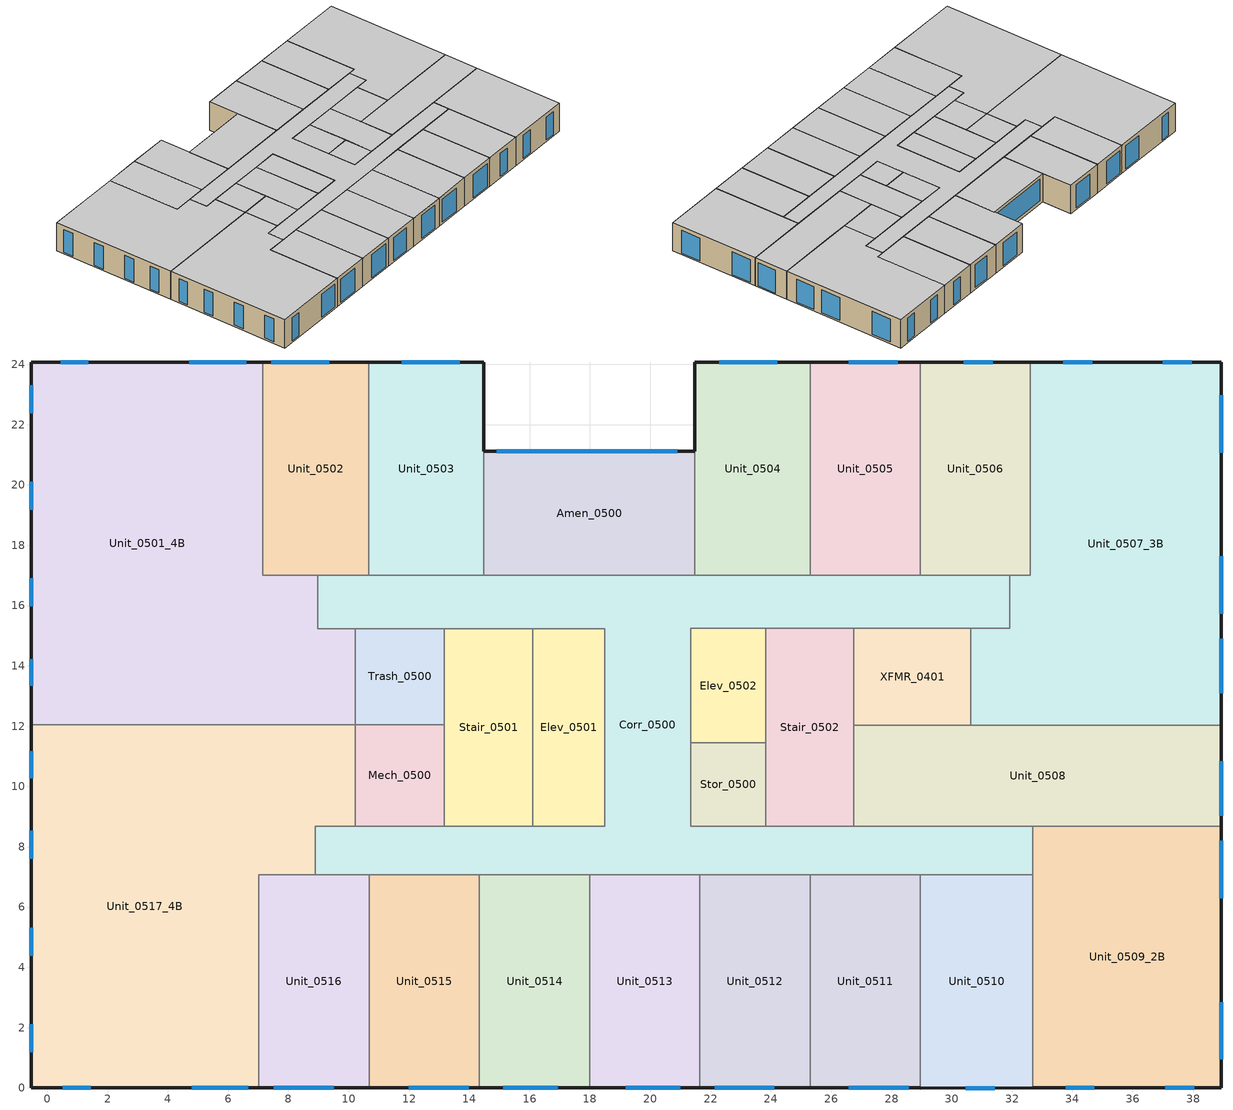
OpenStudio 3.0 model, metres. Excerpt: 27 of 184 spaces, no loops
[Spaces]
Stair_0502
 floor adiabatic (Interior Floor): 26.75,15.25 26.75,8.69 23.83,8.69 23.83,15.25 z14.35
 wall to Stor_0500: 23.83,11.44 23.83,8.69 z14.35:17.3
 wall to Elev_0502: 23.83,15.25 23.83,11.44 z14.35:17.3
 wall to Corr_0500: 26.75,15.25 23.83,15.25 / 23.83,8.69 26.75,8.69 z14.35:17.3
 wall to XFMR_0401: 26.75,12.03 26.75,15.25 z14.35:17.3
 wall to Unit_0508: 26.75,8.69 26.75,11.48 26.75,12.03 z14.35:17.3
 ceiling adiabatic (Interior Ceiling): 26.75,8.69 26.75,15.25 23.83,15.25 23.83,8.69 z17.3
Unit_0513
 floor adiabatic (Interior Floor): 18,7.07 21.64,7.07 21.64,0 18,0 z14.35
 wall outside: 18,0 21.64,0 z14.35:17.3
 wall to Unit_0514: 18,7.07 18,0 z14.35:17.3
 wall to Corr_0500: 21.64,7.07 18,7.07 z14.35:17.3
 wall to Unit_0512: 21.64,0 21.64,7.07 z14.35:17.3
 window: 19.19,0 20.99,0 z14.52:16.9
 ceiling adiabatic (Interior Ceiling): 21.64,0 21.64,7.07 18,7.07 18,0 z17.3
Elev_0502
 floor adiabatic (Interior Floor): 23.83,15.25 23.83,11.44 21.34,11.44 21.34,15.25 z14.35
 wall to Stor_0500: 21.34,11.44 23.83,11.44 z14.35:17.3
 wall to Corr_0500: 23.83,15.25 21.34,15.25 21.34,11.44 z14.35:17.3
 ceiling adiabatic (Interior Ceiling): 23.83,11.44 23.83,15.25 21.34,15.25 21.34,11.44 z17.3
Corr_0500
 floor adiabatic (Interior Floor): 31.92,17.01 31.92,15.25 21.34,15.25 21.34,8.69 32.69,8.69 32.69,7.07 8.88,7.07 8.88,8.69 18.48,8.69 18.48,15.24 8.97,15.24 8.97,17.01 z14.35
 wall to Unit_0509_2B: 32.69,7.07 32.69,8.69 z14.35:17.3
 wall to Unit_0510: 28.96,7.07 32.69,7.07 z14.35:17.3
 wall to Unit_0511: 25.3,7.07 28.96,7.07 z14.35:17.3
 wall to Unit_0512: 21.64,7.07 25.3,7.07 z14.35:17.3
 wall to Unit_0514: 14.33,7.07 18,7.07 z14.35:17.3
 wall to Unit_0515: 10.68,7.07 14.33,7.07 z14.35:17.3
 wall to Unit_0516: 8.88,7.07 10.68,7.07 z14.35:17.3
 wall to Unit_0517_4B: 10.21,8.69 8.88,8.69 8.88,7.07 z14.35:17.3
 wall to Mech_0500: 13.17,8.69 10.21,8.69 z14.35:17.3
 wall to Stair_0501: 16.1,8.69 13.17,8.69 / 13.17,15.24 16.1,15.24 z14.35:17.3
 wall to Elev_0501: 16.1,15.24 18.48,15.24 18.48,8.69 16.1,8.69 z14.35:17.3
 wall to Trash_0500: 10.21,15.24 13.17,15.24 z14.35:17.3
 wall to Unit_0501_4B: 8.97,17.01 8.97,15.24 10.21,15.24 z14.35:17.3
 wall to Unit_0502: 10.66,17.01 8.97,17.01 z14.35:17.3
 wall to Unit_0503: 14.48,17.01 10.66,17.01 z14.35:17.3
 wall to Amen_0500: 21.48,17.01 14.48,17.01 z14.35:17.3
 wall to Unit_0504: 25.31,17.01 21.48,17.01 z14.35:17.3
 wall to Unit_0505: 28.96,17.01 25.31,17.01 z14.35:17.3
 wall to Unit_0506: 31.92,17.01 28.96,17.01 z14.35:17.3
 wall to Unit_0507_3B: 30.63,15.25 31.92,15.25 31.92,17.01 z14.35:17.3
 wall to XFMR_0401: 26.75,15.25 30.63,15.25 z14.35:17.3
 wall to Stor_0500: 23.83,8.69 21.34,8.69 21.34,11.44 z14.35:17.3
 wall to Unit_0508: 32.69,8.69 26.75,8.69 z14.35:17.3
 ceiling adiabatic (Interior Ceiling): 32.69,7.07 32.69,8.69 21.34,8.69 21.34,15.25 31.92,15.25 31.92,17.01 8.97,17.01 8.97,15.24 18.48,15.24 18.48,8.69 8.88,8.69 8.88,7.07 z17.3
Unit_0506
 floor adiabatic (Interior Floor): 28.96,24.08 32.61,24.08 32.61,17.01 28.96,17.01 z14.35
 wall outside: 32.61,24.08 28.96,24.08 z14.35:17.3
 wall to Unit_0507_3B: 31.92,17.01 32.61,17.01 32.61,24.08 z14.35:17.3
 wall to Unit_0505: 28.96,24.08 28.96,17.01 z14.35:17.3
 window: 31.35,24.08 30.39,24.08 z14.52:16.9
 ceiling adiabatic (Interior Ceiling): 32.61,17.01 32.61,24.08 28.96,24.08 28.96,17.01 z17.3
Unit_0502
 floor adiabatic (Interior Floor): 10.66,24.08 10.66,17.01 7.15,17.01 7.15,24.08 z14.35
 wall outside: 10.66,24.08 7.15,24.08 z14.35:17.3
 wall to Unit_0503: 10.66,17.01 10.66,17.07 10.66,24.08 z14.35:17.3
 wall to Unit_0501_4B: 7.15,24.08 7.15,17.01 8.97,17.01 z14.35:17.3
 window: 9.35,24.08 7.43,24.08 z14.52:16.9
 ceiling adiabatic (Interior Ceiling): 10.66,17.01 10.66,24.08 7.15,24.08 7.15,17.01 z17.3
Amen_0500
 floor adiabatic (Interior Floor): 21.48,21.13 21.48,17.01 14.48,17.01 14.48,21.13 z14.35
 wall outside: 21.48,21.13 14.48,21.13 z14.35:17.3
 wall to Unit_0504: 21.48,17.01 21.48,21.13 z14.35:17.3
 wall to Unit_0503: 14.48,21.13 14.48,17.01 z14.35:17.3
 window: 20.9,21.13 14.91,21.13 z14.69:16.95
 ceiling adiabatic (Interior Ceiling): 21.48,17.01 21.48,21.13 14.48,21.13 14.48,17.01 z17.3
Unit_0517_4B
 floor adiabatic (Interior Floor): 10.21,12.05 10.21,8.69 8.88,8.69 8.88,7.07 7.01,7.07 7.01,0 -0.53,0 -0.53,12.05 z14.35
 wall outside: -0.53,12.05 -0.53,12.04 -0.53,0 7.01,0 z14.35:17.3
 wall to Unit_0501_4B: 10.21,12.05 -0.53,12.05 z14.35:17.3
 wall to Mech_0500: 10.21,8.69 10.21,12.05 z14.35:17.3
 wall to Unit_0516: 7.01,0 7.01,5.98 7.01,7.07 8.88,7.07 z14.35:17.3
 window: 4.79,0 6.67,0 / 0.52,0 1.44,0 z14.52:16.9
 window (SEC-2015 Glazing - Fixed Metal Frame - N): -0.53,11.16 -0.53,10.28 / -0.53,8.53 -0.53,7.6 / -0.53,5.32 -0.53,4.39 / -0.53,2.12 -0.53,1.19 z14.52:16.9
 ceiling adiabatic (Interior Ceiling): 7.01,0 7.01,7.07 8.88,7.07 8.88,8.69 10.21,8.69 10.21,12.05 -0.53,12.05 -0.53,0 z17.3
Unit_0504
 floor adiabatic (Interior Floor): 25.31,24.08 25.31,17.01 21.48,17.01 21.48,24.08 z14.35
 wall outside: 25.31,24.08 21.48,24.08 21.48,21.13 z14.35:17.3
 wall to Unit_0505: 25.31,17.01 25.31,17.07 25.31,24.08 z14.35:17.3
 window: 24.21,24.08 22.29,24.08 z14.52:16.9
 ceiling adiabatic (Interior Ceiling): 25.31,17.01 25.31,24.08 21.48,24.08 21.48,17.01 z17.3
Trash_0500
 floor adiabatic (Interior Floor): 13.17,15.24 13.17,12.05 10.21,12.05 10.21,15.24 z14.35
 wall to Mech_0500: 10.21,12.05 13.17,12.05 z14.35:17.3
 wall to Unit_0501_4B: 10.21,15.24 10.21,12.05 z14.35:17.3
 wall to Stair_0501: 13.17,12.05 13.17,15.24 z14.35:17.3
 ceiling adiabatic (Interior Ceiling): 13.17,12.05 13.17,15.24 10.21,15.24 10.21,12.05 z17.3
Unit_0505
 floor adiabatic (Interior Floor): 25.31,24.08 28.96,24.08 28.96,17.01 25.31,17.01 z14.35
 wall outside: 28.96,24.08 25.31,24.08 z14.35:17.3
 window: 28.2,24.08 26.59,24.08 z14.52:16.9
 ceiling adiabatic (Interior Ceiling): 28.96,17.01 28.96,24.08 25.31,24.08 25.31,17.01 z17.3
Unit_0516
 floor adiabatic (Interior Floor): 10.68,7.07 10.68,0 7.01,0 7.01,7.07 z14.35
 wall outside: 7.01,0 10.68,0 z14.35:17.3
 wall to Unit_0515: 10.68,0 10.68,7.07 z14.35:17.3
 window: 7.51,0 9.5,0 z14.52:16.9
 ceiling adiabatic (Interior Ceiling): 10.68,0 10.68,7.07 7.01,7.07 7.01,0 z17.3
Stair_0501
 floor adiabatic (Interior Floor): 16.1,15.24 16.1,8.69 13.17,8.69 13.17,15.24 z14.35
 wall to Elev_0501: 16.1,8.69 16.1,15.24 z14.35:17.3
 wall to Mech_0500: 13.17,12.05 13.17,8.69 z14.35:17.3
 ceiling adiabatic (Interior Ceiling): 16.1,8.69 16.1,15.24 13.17,15.24 13.17,8.69 z17.3
Unit_0507_3B
 floor adiabatic (Interior Floor): 32.61,24.08 38.94,24.08 38.94,12.03 30.63,12.03 30.63,15.25 31.92,15.25 31.92,17.01 32.61,17.01 z14.35
 wall outside: 38.94,12.03 38.94,24.08 32.61,24.08 z14.35:17.3
 wall to Unit_0508: 30.63,12.03 32.79,12.03 38.94,12.03 z14.35:17.3
 wall to XFMR_0401: 30.63,15.25 30.63,12.03 z14.35:17.3
 window: 38.94,13.09 38.94,14.9 / 38.94,15.73 38.94,17.63 / 38.94,21.07 38.94,22.98 / 37.96,24.08 37,24.08 / 34.65,24.08 33.7,24.08 z14.52:16.9
 ceiling adiabatic (Interior Ceiling): 38.94,12.03 38.94,24.08 32.61,24.08 32.61,17.01 31.92,17.01 31.92,15.25 30.63,15.25 30.63,12.03 z17.3
Stor_0500
 floor adiabatic (Interior Floor): 23.83,11.44 23.83,8.69 21.34,8.69 21.34,11.44 z14.35
 ceiling adiabatic (Interior Ceiling): 23.83,8.69 23.83,11.44 21.34,11.44 21.34,8.69 z17.3
Unit_0509_2B
 floor adiabatic (Interior Floor): 38.94,8.69 38.94,0 32.69,0 32.69,8.69 z14.35
 wall outside: 32.69,0 38.94,0 38.94,8.69 z14.35:17.3
 wall to Unit_0508: 38.94,8.69 32.69,8.69 z14.35:17.3
 wall to Unit_0510: 32.69,7.07 32.69,0 z14.35:17.3
 window: 38.94,6.29 38.94,8.19 / 38.94,0.95 38.94,2.85 / 33.77,0 34.73,0 / 37.08,0 38.03,0 z14.52:16.9
 ceiling adiabatic (Interior Ceiling): 38.94,0 38.94,8.69 32.69,8.69 32.69,0 z17.3
Unit_0511
 floor adiabatic (Interior Floor): 28.96,7.07 28.96,0 25.3,0 25.3,7.07 z14.35
 wall outside: 25.3,0 28.96,0 z14.35:17.3
 wall to Unit_0512: 25.3,7.07 25.3,0 z14.35:17.3
 wall to Unit_0510: 28.96,0 28.96,7.07 z14.35:17.3
 window: 26.59,0 28.57,0 z14.52:16.9
 ceiling adiabatic (Interior Ceiling): 28.96,0 28.96,7.07 25.3,7.07 25.3,0 z17.3
XFMR_0401
 floor adiabatic (Interior Floor): 30.63,15.25 30.63,12.03 26.75,12.03 26.75,15.25 z14.35
 wall to Unit_0508: 26.75,12.03 30.63,12.03 z14.35:17.3
 ceiling adiabatic (Interior Ceiling): 30.63,12.03 30.63,15.25 26.75,15.25 26.75,12.03 z17.3
Unit_0514
 floor adiabatic (Interior Floor): 18,7.07 18,0 14.33,0 14.33,7.07 z14.35
 wall outside: 14.33,0 18,0 z14.35:17.3
 wall to Unit_0515: 14.33,7.07 14.33,0 z14.35:17.3
 window: 15.12,0 16.93,0 z14.52:16.9
 ceiling adiabatic (Interior Ceiling): 18,0 18,7.07 14.33,7.07 14.33,0 z17.3
Unit_0510
 floor adiabatic (Interior Floor): 32.69,7.07 32.69,0 28.96,0 28.96,7.07 z14.35
 wall outside: 28.96,0 32.69,0 z14.35:17.3
 window: 30.47,0 31.43,0 z14.52:16.9
 ceiling adiabatic (Interior Ceiling): 32.69,0 32.69,7.07 28.96,7.07 28.96,0 z17.3
Mech_0500
 floor adiabatic (Interior Floor): 13.17,12.05 13.17,8.69 10.21,8.69 10.21,12.05 z14.35
 ceiling adiabatic (Interior Ceiling): 10.21,8.69 13.17,8.69 13.17,12.05 10.21,12.05 z17.3
Unit_0501_4B
 floor adiabatic (Interior Floor): 7.15,24.08 7.15,17.01 8.97,17.01 8.97,15.24 10.21,15.24 10.21,12.05 -0.53,12.05 -0.53,24.08 z14.35
 wall outside: 7.15,24.08 -0.53,24.08 -0.53,12.05 z14.35:17.3
 window (SEC-2015 Glazing - Fixed Metal Frame - N): -0.53,23.31 -0.53,22.38 / -0.53,20.1 -0.53,19.18 / -0.53,16.9 -0.53,15.97 / -0.53,14.22 -0.53,13.34 z14.52:16.9
 window: 6.6,24.08 4.72,24.08 / 1.36,24.08 0.44,24.08 z14.52:16.9
 ceiling adiabatic (Interior Ceiling): 10.21,12.05 10.21,15.24 8.97,15.24 8.97,17.01 7.15,17.01 7.15,24.08 -0.53,24.08 -0.53,12.05 z17.3
Elev_0501
 floor adiabatic (Interior Floor): 18.48,15.24 18.48,8.69 16.1,8.69 16.1,15.24 z14.35
 ceiling adiabatic (Interior Ceiling): 18.48,8.69 18.48,15.24 16.1,15.24 16.1,8.69 z17.3
Unit_0503
 floor adiabatic (Interior Floor): 14.48,24.08 14.48,17.01 10.66,17.01 10.66,24.08 z14.35
 wall outside: 14.48,21.13 14.48,24.08 10.66,24.08 z14.35:17.3
 window: 13.68,24.08 11.75,24.08 z14.52:16.9
 ceiling adiabatic (Interior Ceiling): 14.48,17.01 14.48,24.08 10.66,24.08 10.66,17.01 z17.3
Unit_0508
 floor adiabatic (Interior Floor): 38.94,12.03 38.94,8.69 26.75,8.69 26.75,12.03 z14.35
 wall outside: 38.94,8.69 38.94,12.03 z14.35:17.3
 window: 38.94,9.02 38.94,10.83 z14.52:16.9
 ceiling adiabatic (Interior Ceiling): 38.94,8.69 38.94,12.03 26.75,12.03 26.75,8.69 z17.3
Unit_0515
 floor adiabatic (Interior Floor): 14.33,7.07 14.33,0 10.68,0 10.68,7.07 z14.35
 wall outside: 10.68,0 14.33,0 z14.35:17.3
 window: 11.99,0 13.98,0 z14.52:16.9
 ceiling adiabatic (Interior Ceiling): 14.33,0 14.33,7.07 10.68,7.07 10.68,0 z17.3
Unit_0512
 floor adiabatic (Interior Floor): 25.3,7.07 25.3,0 21.64,0 21.64,7.07 z14.35
 wall outside: 21.64,0 25.3,0 z14.35:17.3
 window: 22.14,0 24.12,0 z14.52:16.9
 ceiling adiabatic (Interior Ceiling): 25.3,0 25.3,7.07 21.64,7.07 21.64,0 z17.3
[Building]
B45_SRD: North Axis {deg}=90; Space Type=SEC2015-MF-Residential_1B; Default Construction Set=SRD; Default Schedule Set=SEC2015-MF-RESIDENTIAL-SCH-SET
[Site]
SEATTLE: Latitude {deg}=47.45; Longitude {deg}=-122.3; Time Zone {hr}=-8; Elevation {m}=122
[ClimateZones]
Climate Zone Institution Name 1=ASHRAE; Climate Zone Document Name 1=ANSI/ASHRAE Standard 169; Climate Zone Document Year 1=2006; Climate Zone Value 1=4C; Climate Zone Institution Name 2=CEC; Climate Zone Document Name 2=California Climate Zone Descriptions; Climate Zone Document Year 2=1995
[SizingPeriod:DesignDay] Barometric Pressure {Pa}=99868; Sky Clearness=0; Rain Indicator=0; Snow Indicator=0; Day of Month=21; Daylight Saving Time Indicator=0; Humidity Indicating Type=Wetbulb; Dry-Bulb Temperature Range Modifier Type=DefaultMultipliers
Name | Maximum Dry-Bulb Temperature {C} | Daily Dry-Bulb Temperature Range {deltaC} | Humidity Indicating Conditions at Maximum Dry-Bulb | Wind Speed {m/s} | Wind Direction {deg} | Month | Day Type | Solar Model Indicator | ASHRAE Taub | ASHRAE Taud
SEATTLE Ann Htg 99.6% Condns DB | -4.2 | 0 | -4.2 | 4.3 | 20 | 12 | WinterDesignDay | ASHRAEClearSky
SEATTLE Ann Clg .4% Condns DB=>MWB | 29.4 | 10.4 | 18.3 | 4.2 | 350 | 8 | SummerDesignDay | ASHRAETau | 0.352 | 2.561
[Construction]
Interior Floor: F16 Acoustic tile, F05 Ceiling air space resistance, M11 100mm lightweight concrete
Interior Wall: G01a 19mm gypsum board, F04 Wall air space resistance, G01a 19mm gypsum board
Interior Ceiling: M11 100mm lightweight concrete, F05 Ceiling air space resistance, F16 Acoustic tile
SEC-2015 Opaque Door- Swinging: SEC-2015 Opaque Door- Swinging - Material
SEC-2015 Comm Group R ExtRoof IEAD: Roof Membrane, IEAD Roof Insulation R-36.7 IP, Metal Decking
SEC-2015 Comm Group R Exposed Floor Mass: CP02 CARPET PAD 2, MAT-CC05 8 HW CONCRETE, Floor Insulation R-30 IP
SEC-2015 Glazed Door - SEW: SEC-2015 Glazed Door - SEW - Material
SEC-2015 Glazing - Fixed Metal Frame - SEW: SEC-2015 Glazing - Fixed Metal Frame - SEW - Material
SEC-2015 Opaque Door- NonSwinging: SEC-2015 Opaque Door- NonSwinging - Material
SEC-2015 Glazing - Fixed Metal Frame - N: SEC-2015 Glazing - Fixed Metal Frame - N - Material
SEC-2015 Comm Group R AG ExtWall SteelFrame: R-19 + R-8.5 CI: Stucco - 7/8 inch, 5/8 in. Gypsum Board, R-9.77 CI, R-19 Cavity (R-7.1 eff), 5/8 in. Gypsum Board
[Material:NoMass]
Name | Roughness | Thermal Resistance {m2-K/W} | Thermal Absorptance | Solar Absorptance | Visible Absorptance
CP02 CARPET PAD 2 | VeryRough | 0.21648 | 0.9 | 0.7 | 0.8
SEC-2015 Opaque Door- Swinging - Material | Smooth | 0.475497
SEC-2015 Opaque Door- NonSwinging - Material | Smooth | 0.517764
[Material]
Name | Roughness | Thickness {m} | Conductivity {W/m-K} | Density {kg/m3} | Specific Heat {J/kg-K} | Thermal Absorptance | Solar Absorptance | Visible Absorptance
Roof Membrane | VeryRough | 0.0095 | 0.16 | 1121.29 | 1460 | 0.9 | 0.7 | 0.7
Metal Decking | MediumSmooth | 0.0015 | 45.006 | 7680 | 418.4 | 0.9 | 0.6 | 0.6
F16 Acoustic tile | MediumSmooth | 0.0191 | 0.06 | 368 | 590 | 0.9 | 0.3 | 0.3
M11 100mm lightweight concrete | MediumRough | 0.1016 | 0.53 | 1280 | 840 | 0.9 | 0.5 | 0.5
G01a 19mm gypsum board | MediumSmooth | 0.019 | 0.16 | 800 | 1090 | 0.9 | 0.4 | 0.4
5/8 in. Gypsum Board | MediumSmooth | 0.0159 | 0.16 | 800 | 1090 | 0.9 | 0.7 | 0.7
IEAD Roof Insulation R-36.7 IP | MediumRough | 0.316696 | 0.049 | 265 | 836.8 | 0.9 | 0.7 | 0.7
MAT-CC05 8 HW CONCRETE | Rough | 0.20321 | 1.311 | 2240 | 836.8 | 0.9 | 0.7 | 0.7
Floor Insulation R-30 IP | MediumRough | 0.237749 | 0.045 | 265 | 836.8 | 0.9 | 0.7 | 0.7
Stucco - 7/8 inch | Smooth | 0.022352 | 0.701106 | 1855.1 | 837.36
R-19 Cavity (R-7.1 eff) | MediumSmooth | 0.0287823 | 0.0230188 | 16.0185 | 1130.436 | 0.9
R-9.77 CI | MediumSmooth | 0.0396151 | 0.0230188 | 16.0185 | 1130.436
[Material:AirGap]
Name | Thermal Resistance {m2-K/W}
F05 Ceiling air space resistance | 0.18
F04 Wall air space resistance | 0.15
[WindowMaterial:Blind]
Window Material Blind 1: Slat Width {m}=0.025; Slat Separation {m}=0.01875; Front Side Slat Beam Solar Reflectance=0.5; Back Side Slat Beam Solar Reflectance=0.5; Front Side Slat Diffuse Solar Reflectance=0.5; Back Side Slat Diffuse Solar Reflectance=0.5; Slat Beam Visible Transmittance=0
[WindowMaterial:SimpleGlazingSystem] Visible Transmittance=0.6
Name | U-Factor {W/m2-K} | Solar Heat Gain Coefficient
SEC-2015 Glazed Door - SEW - Material | 3.40696 | 0.35
SEC-2015 Glazing - Fixed Metal Frame - SEW - Material | 2.15774 | 0.35
SEC-2015 Glazing - Fixed Metal Frame - N - Material | 2.15774 | 0.53
[Construction:FfactorGroundFloor]
SEC-2015 Comm Group R Slab-On-Ground: F-Factor {W/m-K}=0.934597; Area {m2}=88.9082; PerimeterExposed {m}=40.2336
[DefaultSurfaceConstructions]
Name | Floor Construction | Wall Construction | Roof Ceiling Construction
Default Surface Constructions 27 | Interior Floor | Interior Wall | Interior Ceiling
Default Surface Constructions 28 | SEC-2015 Comm Group R Slab-On-Ground
Default Surface Constructions 22 adj ext wall insulation adj ext wall insulation adj ext wall insulation adj ext wall insulation adj ext wall insulation adj ext wall insulation adj ext wall insulation adj ext wall insulation adj ext wall insulation adj ext wall insulation adj ext wall insulation adj ext wall insulation adj ext wall insulation adj ext wall insulation adj ext wall insulation adj ext wall insulation adj ext wall insulation adj ext wall insulation adj ext wall insulation adj ext wall insulation adj ext wall insulation | SEC-2015 Comm Group R Exposed Floor Mass | SEC-2015 Comm Group R AG ExtWall SteelFrame: R-19 + R-8.5 CI | SEC-2015 Comm Group R ExtRoof IEAD
[DefaultSubSurfaceConstructions]
Name | Fixed Window Construction | Door Construction | Glass Door Construction | Overhead Door Construction
Default Sub Surface Constructions 19 | SEC-2015 Glazing - Fixed Metal Frame - SEW | SEC-2015 Opaque Door- Swinging | SEC-2015 Glazed Door - SEW | SEC-2015 Opaque Door- NonSwinging
Default Sub Surface Constructions 20
[DefaultConstructionSet]
SRD: Default Exterior Surface Constructions=Default Surface Constructions 22 adj ext wall insulation adj ext wall insulation adj ext wall insulation adj ext wall insulation adj ext wall insulation adj ext wall insulation adj ext wall insulation adj ext wall insulation adj ext wall insulation adj ext wall insulation adj ext wall insulation adj ext wall insulation adj ext wall insulation adj ext wall insulation adj ext wall insulation adj ext wall insulation adj ext wall insulation adj ext wall insulation adj ext wall insulation adj ext wall insulation adj ext wall insulation; Default Interior Surface Constructions=Default Surface Constructions 27; Default Ground Contact Surface Constructions=Default Surface Constructions 28; Default Exterior SubSurface Constructions=Default Sub Surface Constructions 19; Default Interior SubSurface Constructions=Default Sub Surface Constructions 20
[Lights:Definition] Design Level Calculation Method=Watts/Area
Name | Watts per Space Floor Area {W/m2} | Fraction Radiant
Amenity Lights Definition | 5.59723 | 1
Stair Lights Definition | 5.38196
Storage Lights Definition | 4.84376
Elec/Mech Lights Definition | 7.31946 | 1
Apartment Lights Definition | 2.90626 | 1
Corridor Lights Definition | 5.16668 | 1
[DesignSpecification:OutdoorAir] Outdoor Air Method=Maximum
Name | Outdoor Air Flow per Person {m3/s-person} | Outdoor Air Flow per Floor Area {m3/s-m2} | Outdoor Air Flow Rate {m3/s} | Outdoor Air Flow Air Changes per Hour {1/hr}
SEC-2015 MF-Apartment Ventilation-1B | 0 | 0 | 0.0141584
SEC-2015 MF-Amenity Ventilation | 0.00235974 | 0.0006096
SEC-2015 MF-Elec/MechRoom Ventilation; SEC-2015 MF-Stair Ventilation |  | 0.0003048
SEC-2015 MF-Storage Ventilation |  | 0.0006096
SEC-2015 MF-Apartment Ventilation-2B | 0 | 0 | 0.0259571
SEC-2015 MF-Apartment Ventilation-3B |  | 0 | 0.0259571 | 0
SEC-2015 MF-Apartment Ventilation-4B |  | 0 | 0.0353961 | 0
[ThermostatSetpoint:DualSetpoint]
Name | Heating Setpoint Temperature Schedule | Cooling Setpoint Temperature Schedule
Thermostat Setpoint Dual Setpoint 156 | SEC2015-MF-Corridor_HtgSetp | SEC2015-MF-Corridor_ClgSetp
Thermostat Setpoint Dual Setpoint 157; Thermostat Setpoint Dual Setpoint 161; Thermostat Setpoint Dual Setpoint 162; Thermostat Setpoint Dual Setpoint 166; Thermostat Setpoint Dual Setpoint 170; Thermostat Setpoint Dual Setpoint 175; Thermostat Setpoint Dual Setpoint 180
Thermostat Setpoint Dual Setpoint 158; Thermostat Setpoint Dual Setpoint 159; Thermostat Setpoint Dual Setpoint 160; Thermostat Setpoint Dual Setpoint 163; Thermostat Setpoint Dual Setpoint 165; Thermostat Setpoint Dual Setpoint 167; Thermostat Setpoint Dual Setpoint 168; Thermostat Setpoint Dual Setpoint 171; Thermostat Setpoint Dual Setpoint 172; Thermostat Setpoint Dual Setpoint 173; Thermostat Setpoint Dual Setpoint 174; Thermostat Setpoint Dual Setpoint 176; Thermostat Setpoint Dual Setpoint 177; Thermostat Setpoint Dual Setpoint 178; Thermostat Setpoint Dual Setpoint 179; Thermostat Setpoint Dual Setpoint 181; Thermostat Setpoint Dual Setpoint 182 | SEC2015-MF-Apartment_HtgSetp | SEC2015-MF-Apartment_ClgSetp
Thermostat Setpoint Dual Setpoint 164 | SEC2015-MF-ElecMech_HtgSetp | SEC2015-MF-ElecMech_ClgSetp
Thermostat Setpoint Dual Setpoint 169 | SEC2015-MF-Amenity_HtgSetp | SEC2015-MF-Amenity_ClgSetp
[People:Definition] Fraction Radiant=0.3
Name | Number of People Calculation Method | Number of People {people} | People per Space Floor Area {person/m2}
Apartment 1BR People Definition | People | 1
Apartment 2BR People Definition | People | 2
Apartment 3BR People Definition | People | 3
Amenity People Definition | People/Area |  | 0.107639
Apartment 4BR People Definition | People | 4
[ShadingControl]
Shading Control 1: Shading Type=InteriorBlind; Shading Device Material=Window Material Blind 1
[BuildingStory]
Building Story 05: Nominal Z Coordinate {m}=14.352; Nominal Floor to Floor Height {m}=2.9464
[Space] Default Construction Set=SRD; Building Story=Building Story 05
Name | Space Type | Thermal Zone
Stair_0502 | SEC2015-MF-Stair | Thermal Zone: Stair_0502
Unit_0513 | SEC2015-MF-Residential_1B | Thermal Zone: Unit_0513
Elev_0502 | SEC2015-MF-Shaft | Thermal Zone: Elev_0502
Corr_0500 | SEC2015-MF-Coridor | Thermal Zone: Corr_0500
Unit_0506 | SEC2015-MF-Residential_1B | Thermal Zone: Unit_0506
Unit_0502 | SEC2015-MF-Residential_1B | Thermal Zone: Unit_0502
Amen_0500 | SEC2015-MF-Amenity | Thermal Zone: Amen_0500
Unit_0517_4B | SEC2015-MF-Residential_4B | Thermal Zone: Unit_0517_4B
Unit_0504 | SEC2015-MF-Residential_1B | Thermal Zone: Unit_0504
Trash_0500 | SEC2015-MF-Storage | Thermal Zone: Trash_0500
Unit_0505 | SEC2015-MF-Residential_1B | Thermal Zone: Unit_0505
Unit_0516 | SEC2015-MF-Residential_1B | Thermal Zone: Unit_0516
Stair_0501 | SEC2015-MF-Stair | Thermal Zone: Stair_0501
Unit_0507_3B | SEC2015-MF-Residential_3B | Thermal Zone: Unit_0507_3B
Stor_0500 | SEC2015-MF-Storage | Thermal Zone: Stor_0500
Unit_0509_2B | SEC2015-MF-Residential_2B | Thermal Zone: Unit_0509_2B
Unit_0511 | SEC2015-MF-Residential_1B | Thermal Zone: Unit_0511
XFMR_0401 | SEC2015-MF-Transformer | Thermal Zone: XFMR_0401
Unit_0514 | SEC2015-MF-Residential_1B | Thermal Zone: Unit_0514
Unit_0510 | SEC2015-MF-Residential_1B | Thermal Zone: Unit_0510
Mech_0500 | SEC2015-MF-Elec/MechRoom | Thermal Zone: Mech_0500
Unit_0501_4B | SEC2015-MF-Residential_4B | Thermal Zone: Unit_0501_4B
Elev_0501 | SEC2015-MF-Shaft | Thermal Zone: Elev_0501
Unit_0503 | SEC2015-MF-Residential_1B | Thermal Zone: Unit_0503
Unit_0508 | SEC2015-MF-Residential_1B | Thermal Zone: Unit_0508
Unit_0515 | SEC2015-MF-Residential_1B | Thermal Zone: Unit_0515
Unit_0512 | SEC2015-MF-Residential_1B | Thermal Zone: Unit_0512
[SpaceType]
Name | Default Schedule Set | Design Specification Outdoor Air Object | Standards Building Type | Standards Space Type
SEC2015-MF-Residential_1B | SEC2015-MF-RESIDENTIAL-SCH-SET | SEC-2015 MF-Apartment Ventilation-1B | MidriseApartment | Apartment
SEC2015-MF-Coridor | SEC2015-MF-CORRIDOR-SCH-SET | SEC-2015 MF-Amenity Ventilation | MidriseApartment | Corridor
SEC2015-MF-Amenity | SEC2015-MF-AMENITY-SCH-SET | SEC-2015 MF-Amenity Ventilation | Office | BreakRoom
SEC2015-MF-Elec/MechRoom | SEC2015-MF-ELECMECH-SCH-SET | SEC-2015 MF-Elec/MechRoom Ventilation | Office | Elec/MechRoom
SEC2015-MF-Transformer | SEC2015-MF-TRANSFORMER-SCH-SET | SEC-2015 MF-Elec/MechRoom Ventilation | Office | IT_Room
SEC2015-MF-Stair | SEC2015-MF-STAIR-SCH-SET | SEC-2015 MF-Stair Ventilation | Office | Stair
SEC2015-MF-Storage | SEC2015-MF-STORAGE-SCH-SET | SEC-2015 MF-Storage Ventilation | Office | Storage
SEC2015-MF-Shaft | SEC2015-MF-SHAFT-SCH-SET | SEC-2015 MF-Stair Ventilation | Office | Stair
SEC2015-MF-Residential_2B | SEC2015-MF-RESIDENTIAL-SCH-SET | SEC-2015 MF-Apartment Ventilation-2B | MidriseApartment | Apartment
SEC2015-MF-Residential_3B | SEC2015-MF-RESIDENTIAL-SCH-SET | SEC-2015 MF-Apartment Ventilation-3B | MidriseApartment | Apartment
SEC2015-MF-Residential_4B | SEC2015-MF-RESIDENTIAL-SCH-SET | SEC-2015 MF-Apartment Ventilation-4B | MidriseApartment | Apartment
[Lights] Fraction Replaceable=1
Name | Lights Definition | Space or SpaceType | Schedule
Apartment Lights | Apartment Lights Definition | SEC2015-MF-Residential_1B
90.1-2010 - MidriseApartment - Corridor Lights | Corridor Lights Definition | SEC2015-MF-Coridor
Amenity Lights | Amenity Lights Definition | SEC2015-MF-Amenity
Lights 2 | Stair Lights Definition | SEC2015-MF-Stair
Lights 3 | Storage Lights Definition | SEC2015-MF-Storage | MidriseApartment ElecMech Light
Lights 4 | Elec/Mech Lights Definition | SEC2015-MF-Transformer | MidriseApartment ElecMech Light
Lights 7 | Elec/Mech Lights Definition | SEC2015-MF-Elec/MechRoom
Apartment Lights 1 | Apartment Lights Definition | SEC2015-MF-Residential_2B
Apartment Lights 2 | Apartment Lights Definition | SEC2015-MF-Residential_3B
Apartment Lights 3 | Apartment Lights Definition | SEC2015-MF-Residential_4B
[People] Multiplier=1
Name | People Definition | Space or SpaceType
Apartment People | Apartment 1BR People Definition | SEC2015-MF-Residential_1B
Amenity People | Amenity People Definition | SEC2015-MF-Amenity
People 2 | Apartment 2BR People Definition | SEC2015-MF-Residential_2B
People 3 | Apartment 3BR People Definition | SEC2015-MF-Residential_3B
People 4 | Apartment 4BR People Definition | SEC2015-MF-Residential_4B
[SpaceInfiltration:DesignFlowRate]
Name | Design Flow Rate Calculation Method | Flow per Exterior Surface Area {m3/s-m2} | Space or SpaceType | Design Flow Rate {m3/s} | Air Changes per Hour {1/hr}
Apartment Infiltration | Flow/ExteriorArea | 0.001524
HighriseApartment Apartment Infiltration 1 | AirChanges/Hour | 0 | SEC2015-MF-Amenity | 0 | 0.11
HighriseApartment Apartment Infiltration 2 | AirChanges/Hour | 0 | SEC2015-MF-Coridor | 0 | 0.11
HighriseApartment Apartment Infiltration 3 | AirChanges/Hour | 0 | SEC2015-MF-Residential_1B | 0 | 0.11
HighriseApartment Apartment Infiltration 4 | AirChanges/Hour | 0 | SEC2015-MF-Elec/MechRoom | 0 | 0.11
HighriseApartment Apartment Infiltration 6 | AirChanges/Hour | 0 | SEC2015-MF-Stair | 0 | 0.11
HighriseApartment Apartment Infiltration 7 | AirChanges/Hour | 0 | SEC2015-MF-Transformer | 0 | 0.11
HighriseApartment Apartment Infiltration 9 | AirChanges/Hour | 0 | SEC2015-MF-Storage | 0 | 0.11
HighriseApartment Apartment Infiltration 10 | AirChanges/Hour | 0 | SEC2015-MF-Shaft | 0 | 0.11
HighriseApartment Apartment Infiltration 12 | AirChanges/Hour | 0 | SEC2015-MF-Residential_4B | 0 | 0.11
HighriseApartment Apartment Infiltration 13 | AirChanges/Hour | 0 | SEC2015-MF-Residential_2B | 0 | 0.11
HighriseApartment Apartment Infiltration 14 | AirChanges/Hour | 0 | SEC2015-MF-Residential_3B | 0 | 0.11
[ElectricEquipment:Definition] Design Level Calculation Method=Watts/Area
Name | Watts per Space Floor Area {W/m2}
Apartment Electric Equipment Definition | 6.67362
Amenity Electric Equipment Definition | 8.18057
Elec/MechRoom Electric Equipment Definition | 2.90626
[ElectricEquipment]
Name | Electric Equipment Definition | Space or SpaceType
Apartment Electric Equipment | Apartment Electric Equipment Definition | SEC2015-MF-Residential_1B
Amenity Electric Equipment | Amenity Electric Equipment Definition | SEC2015-MF-Amenity
90.1-2010 - Office - Elec/MechRoom Electric Equipment | Elec/MechRoom Electric Equipment Definition | SEC2015-MF-Elec/MechRoom
Apartment Electric Equipment 1 | Apartment Electric Equipment Definition | SEC2015-MF-Residential_2B
Apartment Electric Equipment 2 | Apartment Electric Equipment Definition | SEC2015-MF-Residential_3B
Apartment Electric Equipment 3 | Apartment Electric Equipment Definition | SEC2015-MF-Residential_4B
[DefaultScheduleSet]
Name | Number of People Schedule | People Activity Level Schedule | Lighting Schedule | Electric Equipment Schedule | Infiltration Schedule
SEC2015-MF-RESIDENTIAL-SCH-SET | MidriseApartment Apartment Occ | MidriseApartment Activity | MidriseApartment Apartment Light | MidriseApartment Apartment Equip | MidriseApartment Infil (0.25)
SEC2015-MF-CORRIDOR-SCH-SET |  |  | Always On |  | MidriseApartment Infil (0.25)
SEC2015-MF-AMENITY-SCH-SET | MidriseApartment Apartment Occ | MidriseApartment Activity | MidriseApartment Common Light | MidriseApartment Common Equip | MidriseApartment Infil (0.25)
SEC2015-MF-ELECMECH-SCH-SET; SEC2015-MF-TRANSFORMER-SCH-SET |  |  | MidriseApartment ElecMech Light | MidriseApartment Common Equip | Always On
SEC2015-MF-STAIR-SCH-SET |  |  | Always On |  | Always On
SEC2015-MF-STORAGE-SCH-SET |  |  | MidriseApartment Common Light | MidriseApartment Common Equip | Always On
SEC2015-MF-SHAFT-SCH-SET
[ThermalZone] Multiplier=6; Use Ideal Air Loads=Yes
Name | Thermostat
Thermal Zone: Unit_0501_4B | Thermostat Setpoint Dual Setpoint 159
Thermal Zone: XFMR_0401 | Thermostat Setpoint Dual Setpoint 164
Thermal Zone: Stair_0501 | Thermostat Setpoint Dual Setpoint 157
Thermal Zone: Unit_0508 | Thermostat Setpoint Dual Setpoint 165
Thermal Zone: Stair_0502 | Thermostat Setpoint Dual Setpoint 166
Thermal Zone: Unit_0513 | Thermostat Setpoint Dual Setpoint 158
Thermal Zone: Elev_0502 | Thermostat Setpoint Dual Setpoint 170
Thermal Zone: Corr_0500 | Thermostat Setpoint Dual Setpoint 156
Thermal Zone: Unit_0506 | Thermostat Setpoint Dual Setpoint 167
Thermal Zone: Unit_0502 | Thermostat Setpoint Dual Setpoint 168
Thermal Zone: Amen_0500 | Thermostat Setpoint Dual Setpoint 169
Thermal Zone: Unit_0517_4B | Thermostat Setpoint Dual Setpoint 163
Thermal Zone: Unit_0504 | Thermostat Setpoint Dual Setpoint 160
Thermal Zone: Elev_0501 | Thermostat Setpoint Dual Setpoint 161
Thermal Zone: Trash_0500 | Thermostat Setpoint Dual Setpoint 162
Thermal Zone: Unit_0505 | Thermostat Setpoint Dual Setpoint 178
Thermal Zone: Unit_0516 | Thermostat Setpoint Dual Setpoint 181
Thermal Zone: Unit_0507_3B | Thermostat Setpoint Dual Setpoint 174
Thermal Zone: Stor_0500 | Thermostat Setpoint Dual Setpoint 180
Thermal Zone: Unit_0509_2B | Thermostat Setpoint Dual Setpoint 182
Thermal Zone: Unit_0511 | Thermostat Setpoint Dual Setpoint 173
Thermal Zone: Unit_0514 | Thermostat Setpoint Dual Setpoint 171
Thermal Zone: Unit_0510 | Thermostat Setpoint Dual Setpoint 179
Thermal Zone: Mech_0500 | Thermostat Setpoint Dual Setpoint 175
Thermal Zone: Unit_0503 | Thermostat Setpoint Dual Setpoint 172
Thermal Zone: Unit_0515 | Thermostat Setpoint Dual Setpoint 177
Thermal Zone: Unit_0512 | Thermostat Setpoint Dual Setpoint 176
[OtherEquipment:Definition]
Transformer Heat Direct Load definition: Design Level Calculation Method=EquipmentLevel; Design Level {W}=9002.26
[Exterior:Lights:Definition]
Name | Design Level {W}
Exterior Lights Definition | 6565
Exterior Lights Definition 2 | 0
[Exterior:Lights]
Name | Exterior Lights Definition | Schedule | Control Option
Exterior Lights | Exterior Lights Definition | Exterior Lighting Schedule | AstronomicalClock
Exterior Lights 1 | Exterior Lights Definition 2 | Always Off
[OtherEquipment]
Other Equipment 2: Other Equipment Definition=Transformer Heat Direct Load definition; Space or SpaceType=SEC2015-MF-Transformer; Schedule=Always On
[Schedule:Ruleset]
Name | Default Day Schedule | Summer Design Day Schedule | Winter Design Day Schedule
MidriseApartment Apartment Light | MidriseApartment Apartment Light Default Schedule | MidriseApartment Apartment Light Summer Design Day | MidriseApartment Apartment Light Winter Design Day
MidriseApartment Apartment Occ | MidriseApartment Apartment Occ Default Schedule | MidriseApartment Apartment Occ Summer Design Day | MidriseApartment Apartment Occ Winter Design Day
MidriseApartment Activity | MidriseApartment Activity Default Schedule | MidriseApartment Activity Summer Design Day | MidriseApartment Activity Winter Design Day
MidriseApartment Infil (0.25) | MidriseApartment Infil Default Schedule | MidriseApartment Infil Summer Design Day | MidriseApartment Infil Winter Design Day
MidriseApartment Apartment Equip | MidriseApartment Apartment Equip Default Schedule | MidriseApartment Apartment Equip Summer Design Day | MidriseApartment Apartment Equip Winter Design Day
SEC2015-MF-Apartment_HtgSetp | MidriseApartment Apartment HtgSetp Default Schedule | Schedule Day 5 | Schedule Day 4
SEC2015-MF-Apartment_ClgSetp | MidriseApartment Apartment ClgSetp Default Schedule | Schedule Day 3 | Schedule Day 2
SEC2015-MF-Corridor_HtgSetp | Schedule Day 1 | Schedule Day 8 | Schedule Day 7
SEC2015-MF-Corridor_ClgSetp | Schedule Day 6 | Schedule Day 11 | Schedule Day 10
Always On | Always On Default
MidriseApartment ElecMech Light | Schedule Day 9
SEC2015-MF-ElecMech_ClgSetp | Schedule Day 12
SEC2015-MF-ElecMech_HtgSetp | Schedule Day 13
MidriseApartment Common Equip | MidriseApartment Apartment Equip Default Schedule 2 | MidriseApartment Apartment Equip Summer Design Day 2 | MidriseApartment Apartment Equip Winter Design Day 1
MidriseApartment Common Light | MidriseApartment Apartment Light Default Schedule 1 | MidriseApartment Apartment Light Summer Design Day 1 | MidriseApartment Apartment Light Winter Design Day 1
SEC2015-MF-Amenity_ClgSetp | MidriseApartment Office ClgSetp Default Schedule 1 | MidriseApartment Office ClgSetp Summer Design Day 1 | MidriseApartment Office ClgSetp Winter Design Day 1
SEC2015-MF-Amenity_HtgSetp | MidriseApartment Office HtgSetp Default Schedule 1 | MidriseApartment Office HtgSetp Summer Design Day 1 | MidriseApartment Office HtgSetp Winter Design Day 1
Exterior Lighting Schedule | Always On Default 2
Always Off | Always On Default 3
[Schedule:Day]
MidriseApartment Apartment Light Default Schedule; MidriseApartment Apartment Light Summer Design Day; MidriseApartment Apartment Light Winter Design Day: 6, 0, 0.016, 7, 0, 0.077, 9, 0, 0.14, 12, 0, 0.108, 17, 0, 0.077, 18, 0, 0.108, 22, 0, 0.217, 23, 0, 0.186, 24, 0, 0.015
MidriseApartment Apartment Occ Default Schedule; MidriseApartment Apartment Occ Summer Design Day; MidriseApartment Apartment Occ Winter Design Day: 7, 0, 1, 8, 0, 0.85, 9, 0, 0.39, 16, 0, 0.25, 17, 0, 0.3, 18, 0, 0.52, 21, 0, 0.87, 24, 0, 1
MidriseApartment Activity Default Schedule; MidriseApartment Activity Summer Design Day; MidriseApartment Activity Winter Design Day: 24, 0, 120
MidriseApartment Infil Default Schedule: 24, 0, 0.25
MidriseApartment Infil Summer Design Day; MidriseApartment Infil Winter Design Day; Always On Default: 24, 0, 1
MidriseApartment Apartment Equip Default Schedule; MidriseApartment Apartment Equip Summer Design Day; MidriseApartment Apartment Equip Winter Design Day: 5, 0, 0.1, 6, 0, 0.2, 7, 0, 0.45, 8, 0, 0.55, 9, 0, 0.45, 16, 0, 0.1, 17, 0, 0.35, 18, 0, 0.6, 19, 0, 0.55, 20, 0, 0.5, 21, 0, 0.35, 22, 0, 0.3, 23, 0, 0.2, 24, 0, 0.1
MidriseApartment Apartment HtgSetp Default Schedule: 8, 0, 21.1, 23, 0, 22.2222, 24, 0, 21.1111
Schedule Day 5; Schedule Day 4: 24, 0, 21.1
MidriseApartment Apartment ClgSetp Default Schedule: 10, 0, 25.5556, 16, 0, 26.6667, 24, 0, 25.5556
Schedule Day 3; Schedule Day 2: 24, 0, 23.9
Schedule Day 1: 5, 0, 15.5556, 6, 0, 17.7778, 23, 0, 20, 24, 0, 15.5556
Schedule Day 8; Schedule Day 7; MidriseApartment Office HtgSetp Summer Design Day 1: 24, 0, 15.6
Schedule Day 6: 5, 0, 29.4444, 6, 0, 26.6667, 23, 0, 25.5556, 24, 0, 29.4444
Schedule Day 11; Schedule Day 10: 24, 0, 40
Schedule Day 9: 8, 0, 0, 18, 0, 0.2, 24, 0, 0
Schedule Day 12: 24, 0, 29.4444
Schedule Day 13: 24, 0, 7.22222
MidriseApartment Apartment Equip Default Schedule 2; MidriseApartment Apartment Equip Summer Design Day 2; MidriseApartment Apartment Equip Winter Design Day 1: 5, 0, 0.1, 6, 0, 0.3, 10, 0, 0.45, 18, 0, 0.3, 19, 0, 0.6, 20, 0, 0.8, 21, 0, 0.9, 22, 0, 0.8, 23, 0, 0.6, 24, 0, 0.3
MidriseApartment Apartment Light Default Schedule 1; MidriseApartment Apartment Light Summer Design Day 1; MidriseApartment Apartment Light Winter Design Day 1: 5, 0, 0.1, 6, 0, 0.3, 9, 0, 0.45, 18, 0, 0.3, 19, 0, 0.6, 20, 0, 0.8, 21, 0, 0.9, 22, 0, 0.8, 23, 0, 0.6, 24, 0, 0.3
MidriseApartment Office ClgSetp Default Schedule 1: 7, 0, 29.4444, 8, 0, 26.6667, 23, 0, 23.8889, 24, 0, 29.4
MidriseApartment Office ClgSetp Summer Design Day 1: 7, 0, 29.4, 8, 0, 26.7, 17, 0, 23.9, 18, 0, 26.7, 24, 0, 29.4
MidriseApartment Office ClgSetp Winter Design Day 1: 24, 0, 29.4
MidriseApartment Office HtgSetp Default Schedule 1: 7, 0, 15.5556, 8, 0, 18.3333, 23, 0, 21.1111, 24, 0, 15.6
MidriseApartment Office HtgSetp Winter Design Day 1: 7, 0, 15.6, 8, 0, 18.3, 17, 0, 21.1, 18, 0, 18.3, 24, 0, 15.6
Always On Default 2: 6, 0, 1, 18, 0, 0, 24, 0, 1
Always On Default 3: 24, 0, 0
